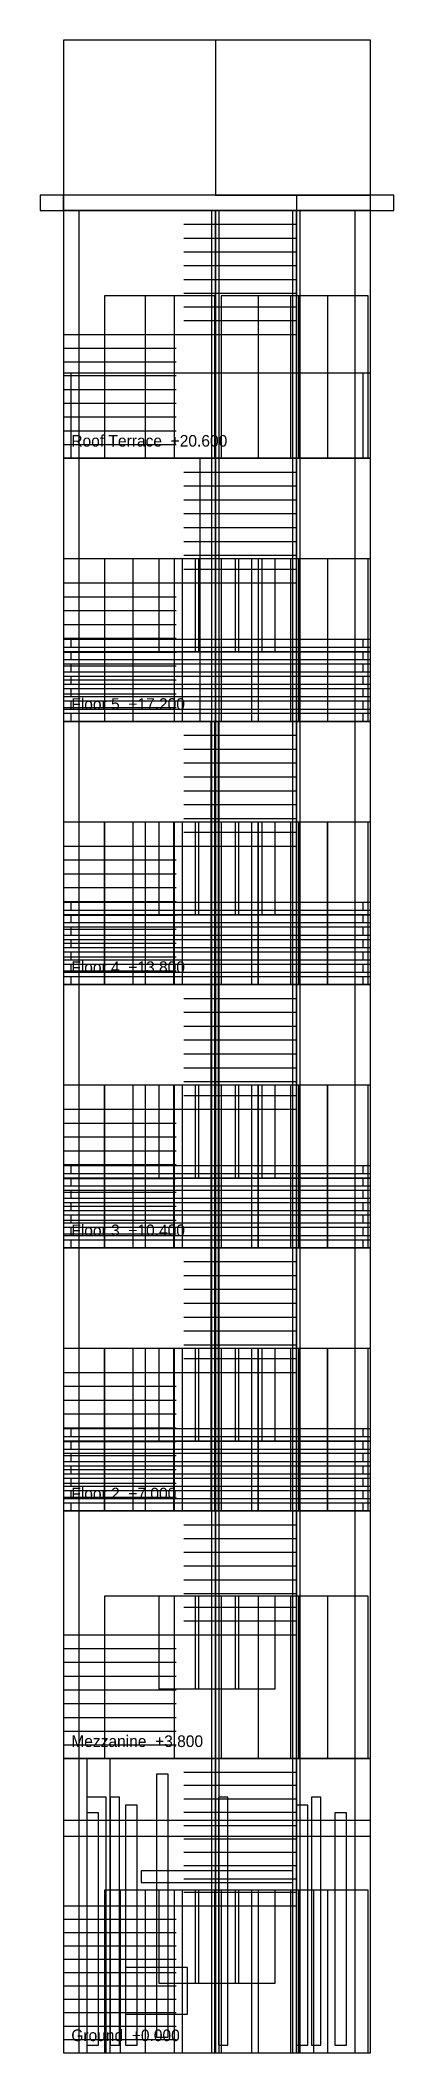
# Model space of a CAD drawing. Header units: millimetres. Extents: x -300 to 4260, y 0 to 26000.
import ezdxf

# ---------------------------------------------------------------- set-up
doc = ezdxf.new("R2010")
doc.units = ezdxf.units.MM
for name, color, linetype in [('DIMS', 8, 'Continuous'), ('DOORS', 1, 'Continuous'), ('ELEV', 7, 'Continuous'), ('LEVELS', 8, 'Continuous'), ('STAIRS', 3, 'Continuous'), ('TEXT', 2, 'Continuous'), ('WINDOWS', 5, 'Continuous')]:
    doc.layers.add(name, color=color, linetype=linetype)

msp = doc.modelspace()

# ---------------------------------------------------------------- linework, layer by layer
at = {"layer": 'DIMS'}
msp.add_line((0, 0), (3960, 0), dxfattribs=at)
at = {"layer": 'DOORS'}
for points in [[(530, 20600), (1430, 20600), (1430, 22700), (530, 22700)], [(530, 20600), (1430, 20600), (1430, 22700), (530, 22700)], [(1052, 20600), (1952, 20600), (1952, 22700), (1052, 22700)], [(2032, 20600), (2932, 20600), (2932, 22700), (2032, 22700)], [(2510, 20600), (3410, 20600), (3410, 22700), (2510, 22700)], [(3032, 20600), (3932, 20600), (3932, 22700), (3032, 22700)], [(3032, 20600), (3932, 20600), (3932, 22700), (3032, 22700)], [(0, 17200), (900, 17200), (900, 19300), (0, 19300)], [(530, 17200), (1430, 17200), (1430, 19300), (530, 19300)], [(530, 17200), (1430, 17200), (1430, 19300), (530, 19300)], [(530, 17200), (1430, 17200), (1430, 19300), (530, 19300)], [(530, 17200), (1430, 17200), (1430, 19300), (530, 19300)], [(1530, 17200), (2430, 17200), (2430, 19300), (1530, 19300)], [(2032, 17200), (2932, 17200), (2932, 19300), (2032, 19300)], [(2510, 17200), (3410, 17200), (3410, 19300), (2510, 19300)], [(3032, 17200), (3932, 17200), (3932, 19300), (3032, 19300)], [(0, 13800), (900, 13800), (900, 15900), (0, 15900)], [(525, 13800), (1425, 13800), (1425, 15900), (525, 15900)], [(525, 13800), (1425, 13800), (1425, 15900), (525, 15900)], [(530, 13800), (1430, 13800), (1430, 15900), (530, 15900)], [(530, 13800), (1430, 13800), (1430, 15900), (530, 15900)], [(1052, 13800), (1952, 13800), (1952, 15900), (1052, 15900)], [(1530, 13800), (2430, 13800), (2430, 15900), (1530, 15900)], [(2032, 13800), (2932, 13800), (2932, 15900), (2032, 15900)], [(2505, 13800), (3405, 13800), (3405, 15900), (2505, 15900)], [(2505, 13800), (3405, 13800), (3405, 15900), (2505, 15900)], [(2510, 13800), (3410, 13800), (3410, 15900), (2510, 15900)], [(3032, 13800), (3932, 13800), (3932, 15900), (3032, 15900)], [(3032, 13800), (3932, 13800), (3932, 15900), (3032, 15900)], [(0, 10400), (900, 10400), (900, 12500), (0, 12500)], [(525, 10400), (1425, 10400), (1425, 12500), (525, 12500)], [(525, 10400), (1425, 10400), (1425, 12500), (525, 12500)], [(530, 10400), (1430, 10400), (1430, 12500), (530, 12500)], [(530, 10400), (1430, 10400), (1430, 12500), (530, 12500)], [(1052, 10400), (1952, 10400), (1952, 12500), (1052, 12500)], [(1530, 10400), (2430, 10400), (2430, 12500), (1530, 12500)], [(2032, 10400), (2932, 10400), (2932, 12500), (2032, 12500)], [(2505, 10400), (3405, 10400), (3405, 12500), (2505, 12500)], [(2505, 10400), (3405, 10400), (3405, 12500), (2505, 12500)], [(2510, 10400), (3410, 10400), (3410, 12500), (2510, 12500)], [(3032, 10400), (3932, 10400), (3932, 12500), (3032, 12500)], [(3032, 10400), (3932, 10400), (3932, 12500), (3032, 12500)], [(0, 7000), (900, 7000), (900, 9100), (0, 9100)], [(525, 7000), (1425, 7000), (1425, 9100), (525, 9100)], [(525, 7000), (1425, 7000), (1425, 9100), (525, 9100)], [(530, 7000), (1430, 7000), (1430, 9100), (530, 9100)], [(530, 7000), (1430, 7000), (1430, 9100), (530, 9100)], [(1052, 7000), (1952, 7000), (1952, 9100), (1052, 9100)], [(1530, 7000), (2430, 7000), (2430, 9100), (1530, 9100)], [(2032, 7000), (2932, 7000), (2932, 9100), (2032, 9100)], [(2505, 7000), (3405, 7000), (3405, 9100), (2505, 9100)], [(2505, 7000), (3405, 7000), (3405, 9100), (2505, 9100)], [(2510, 7000), (3410, 7000), (3410, 9100), (2510, 9100)], [(3032, 7000), (3932, 7000), (3932, 9100), (3032, 9100)], [(3032, 7000), (3932, 7000), (3932, 9100), (3032, 9100)], [(530, 3800), (1430, 3800), (1430, 5900), (530, 5900)], [(530, 3800), (1430, 3800), (1430, 5900), (530, 5900)], [(2032, 3800), (2932, 3800), (2932, 5900), (2032, 5900)], [(2510, 3800), (3410, 3800), (3410, 5900), (2510, 5900)], [(3032, 3800), (3932, 3800), (3932, 5900), (3032, 5900)], [(530, 0), (1430, 0), (1430, 2100), (530, 2100)], [(530, 0), (1430, 0), (1430, 2100), (530, 2100)], [(730, 0), (3230, 0), (3230, 2100), (730, 2100)], [(1052, 0), (1952, 0), (1952, 2100), (1052, 2100)], [(1530, 0), (2430, 0), (2430, 2100), (1530, 2100)], [(1530, 0), (2430, 0), (2430, 2100), (1530, 2100)], [(2032, 0), (2932, 0), (2932, 2100), (2032, 2100)], [(2510, 0), (3410, 0), (3410, 2100), (2510, 2100)], [(3032, 0), (3932, 0), (3932, 2100), (3032, 2100)], [(3032, 0), (3932, 0), (3932, 2100), (3032, 2100)]]:
    msp.add_lwpolyline(points, close=True, dxfattribs=at)
at = {"layer": 'ELEV'}
for points in [[(0, 0), (3960, 0), (3960, 26000), (0, 26000)], [(1960, 24000), (3960, 24000), (3960, 26000), (1960, 26000)], [(-300, 23800), (4260, 23800), (4260, 24000), (-300, 24000)], [(-300, 23800), (0, 23800), (0, 24000), (-300, 24000)], [(-300, 23800), (4260, 23800), (4260, 24000), (-300, 24000)], [(3005, 23800), (4260, 23800), (4260, 24000), (3005, 24000)], [(0, 20600), (3960, 20600), (3960, 23800), (0, 23800)], [(0, 20600), (200, 20600), (200, 23800), (0, 23800)], [(0, 20600), (1960, 20600), (1960, 23800), (0, 23800)], [(0, 20600), (200, 20600), (200, 23800), (0, 23800)], [(0, 20600), (1960, 20600), (1960, 23800), (0, 23800)], [(0, 20600), (200, 20600), (200, 23800), (0, 23800)], [(0, 20600), (3005, 20600), (3005, 23800), (0, 23800)], [(0, 20600), (200, 20600), (200, 23800), (0, 23800)], [(0, 20600), (3960, 20600), (3960, 23800), (0, 23800)], [(1910, 20600), (2010, 20600), (2010, 23800), (1910, 23800)], [(1960, 20600), (3960, 20600), (3960, 23800), (1960, 23800)], [(1960, 20600), (3005, 20600), (3005, 23800), (1960, 23800)], [(2955, 20600), (3055, 20600), (3055, 23800), (2955, 23800)], [(3005, 20600), (3960, 20600), (3960, 23800), (3005, 23800)], [(3005, 20600), (3960, 20600), (3960, 23800), (3005, 23800)], [(3760, 20600), (3960, 20600), (3960, 23800), (3760, 23800)], [(3760, 20600), (3960, 20600), (3960, 23800), (3760, 23800)], [(3760, 20600), (3960, 20600), (3960, 23800), (3760, 23800)], [(3760, 20600), (3960, 20600), (3960, 23800), (3760, 23800)], [(0, 20600), (3960, 20600), (3960, 21700), (0, 21700)], [(0, 20600), (100, 20600), (100, 21700), (0, 21700)], [(0, 20600), (3960, 20600), (3960, 21700), (0, 21700)], [(0, 20600), (100, 20600), (100, 21700), (0, 21700)], [(3860, 20600), (3960, 20600), (3960, 21700), (3860, 21700)], [(3860, 20600), (3960, 20600), (3960, 21700), (3860, 21700)], [(0, 17200), (3960, 17200), (3960, 20600), (0, 20600)], [(0, 17200), (200, 17200), (200, 20600), (0, 20600)], [(0, 17200), (3960, 17200), (3960, 20600), (0, 20600)], [(0, 17200), (200, 17200), (200, 20600), (0, 20600)], [(0, 17200), (1960, 17200), (1960, 20600), (0, 20600)], [(0, 17200), (200, 17200), (200, 20600), (0, 20600)], [(0, 17200), (1960, 17200), (1960, 20600), (0, 20600)], [(0, 17200), (200, 17200), (200, 20600), (0, 20600)], [(0, 17200), (1960, 17200), (1960, 20600), (0, 20600)], [(0, 17200), (200, 17200), (200, 20600), (0, 20600)], [(0, 17200), (1960, 17200), (1960, 20600), (0, 20600)], [(0, 17200), (200, 17200), (200, 20600), (0, 20600)], [(0, 17200), (3960, 17200), (3960, 20600), (0, 20600)], [(0, 17200), (200, 17200), (200, 20600), (0, 20600)], [(0, 17200), (3960, 17200), (3960, 20600), (0, 20600)], [(1760, 17200), (1960, 17200), (1960, 20600), (1760, 20600)], [(1910, 17200), (2010, 17200), (2010, 20600), (1910, 20600)], [(1910, 17200), (2010, 17200), (2010, 20600), (1910, 20600)], [(1960, 17200), (3960, 17200), (3960, 20600), (1960, 20600)], [(1960, 17200), (3005, 17200), (3005, 20600), (1960, 20600)], [(1960, 17200), (3005, 17200), (3005, 20600), (1960, 20600)], [(1960, 17200), (3960, 17200), (3960, 20600), (1960, 20600)], [(1960, 17200), (3960, 17200), (3960, 20600), (1960, 20600)], [(2955, 17200), (3055, 17200), (3055, 20600), (2955, 20600)], [(3005, 17200), (3960, 17200), (3960, 20600), (3005, 20600)], [(3005, 17200), (3960, 17200), (3960, 20600), (3005, 20600)], [(3760, 17200), (3960, 17200), (3960, 20600), (3760, 20600)], [(3760, 17200), (3960, 17200), (3960, 20600), (3760, 20600)], [(3760, 17200), (3960, 17200), (3960, 20600), (3760, 20600)], [(3760, 17200), (3960, 17200), (3960, 20600), (3760, 20600)], [(3760, 17200), (3960, 17200), (3960, 20600), (3760, 20600)], [(3760, 17200), (3960, 17200), (3960, 20600), (3760, 20600)], [(3760, 17200), (3960, 17200), (3960, 20600), (3760, 20600)], [(0, 18160), (3960, 18160), (3960, 18260), (0, 18260)], [(0, 18160), (100, 18160), (100, 18260), (0, 18260)], [(3860, 18160), (3960, 18160), (3960, 18260), (3860, 18260)], [(0, 18000), (3960, 18000), (3960, 18100), (0, 18100)], [(0, 18000), (100, 18000), (100, 18100), (0, 18100)], [(0, 17840), (3960, 17840), (3960, 17940), (0, 17940)], [(0, 17840), (100, 17840), (100, 17940), (0, 17940)], [(3860, 18000), (3960, 18000), (3960, 18100), (3860, 18100)], [(3860, 17840), (3960, 17840), (3960, 17940), (3860, 17940)], [(0, 17680), (3960, 17680), (3960, 17780), (0, 17780)], [(0, 17680), (100, 17680), (100, 17780), (0, 17780)], [(3860, 17680), (3960, 17680), (3960, 17780), (3860, 17780)], [(0, 17520), (3960, 17520), (3960, 17620), (0, 17620)], [(0, 17520), (100, 17520), (100, 17620), (0, 17620)], [(0, 17360), (3960, 17360), (3960, 17460), (0, 17460)], [(0, 17360), (100, 17360), (100, 17460), (0, 17460)], [(3860, 17520), (3960, 17520), (3960, 17620), (3860, 17620)], [(3860, 17360), (3960, 17360), (3960, 17460), (3860, 17460)], [(0, 17200), (3960, 17200), (3960, 17300), (0, 17300)], [(0, 17200), (100, 17200), (100, 17300), (0, 17300)], [(0, 13800), (3960, 13800), (3960, 17200), (0, 17200)], [(0, 13800), (200, 13800), (200, 17200), (0, 17200)], [(0, 13800), (3960, 13800), (3960, 17200), (0, 17200)], [(0, 13800), (200, 13800), (200, 17200), (0, 17200)], [(0, 13800), (1960, 13800), (1960, 17200), (0, 17200)], [(0, 13800), (200, 13800), (200, 17200), (0, 17200)], [(0, 13800), (1960, 13800), (1960, 17200), (0, 17200)], [(0, 13800), (200, 13800), (200, 17200), (0, 17200)], [(0, 13800), (3005, 13800), (3005, 17200), (0, 17200)], [(0, 13800), (200, 13800), (200, 17200), (0, 17200)], [(0, 13800), (1950, 13800), (1950, 17200), (0, 17200)], [(0, 13800), (200, 13800), (200, 17200), (0, 17200)], [(0, 13800), (1950, 13800), (1950, 17200), (0, 17200)], [(0, 13800), (200, 13800), (200, 17200), (0, 17200)], [(0, 13800), (3960, 13800), (3960, 17200), (0, 17200)], [(0, 13800), (200, 13800), (200, 17200), (0, 17200)], [(0, 13800), (3960, 13800), (3960, 17200), (0, 17200)], [(1900, 13800), (2000, 13800), (2000, 17200), (1900, 17200)], [(1910, 13800), (2010, 13800), (2010, 17200), (1910, 17200)], [(1950, 13800), (3960, 13800), (3960, 17200), (1950, 17200)], [(1950, 13800), (3960, 13800), (3960, 17200), (1950, 17200)], [(1960, 13800), (3960, 13800), (3960, 17200), (1960, 17200)], [(1960, 13800), (3005, 13800), (3005, 17200), (1960, 17200)], [(2955, 13800), (3055, 13800), (3055, 17200), (2955, 17200)], [(3005, 13800), (3960, 13800), (3960, 17200), (3005, 17200)], [(3005, 13800), (3960, 13800), (3960, 17200), (3005, 17200)], [(3760, 13800), (3960, 13800), (3960, 17200), (3760, 17200)], [(3760, 13800), (3960, 13800), (3960, 17200), (3760, 17200)], [(3760, 13800), (3960, 13800), (3960, 17200), (3760, 17200)], [(3760, 13800), (3960, 13800), (3960, 17200), (3760, 17200)], [(3760, 13800), (3960, 13800), (3960, 17200), (3760, 17200)], [(3760, 13800), (3960, 13800), (3960, 17200), (3760, 17200)], [(3760, 13800), (3960, 13800), (3960, 17200), (3760, 17200)], [(3760, 13800), (3960, 13800), (3960, 17200), (3760, 17200)], [(3860, 17200), (3960, 17200), (3960, 17300), (3860, 17300)], [(0, 14760), (3960, 14760), (3960, 14860), (0, 14860)], [(0, 14760), (100, 14760), (100, 14860), (0, 14860)], [(3860, 14760), (3960, 14760), (3960, 14860), (3860, 14860)], [(0, 14600), (3960, 14600), (3960, 14700), (0, 14700)], [(0, 14600), (100, 14600), (100, 14700), (0, 14700)], [(3860, 14600), (3960, 14600), (3960, 14700), (3860, 14700)], [(0, 14440), (3960, 14440), (3960, 14540), (0, 14540)], [(0, 14440), (100, 14440), (100, 14540), (0, 14540)], [(0, 14280), (3960, 14280), (3960, 14380), (0, 14380)], [(0, 14280), (100, 14280), (100, 14380), (0, 14380)], [(3860, 14440), (3960, 14440), (3960, 14540), (3860, 14540)], [(3860, 14280), (3960, 14280), (3960, 14380), (3860, 14380)], [(0, 14120), (3960, 14120), (3960, 14220), (0, 14220)], [(0, 14120), (100, 14120), (100, 14220), (0, 14220)], [(0, 13960), (3960, 13960), (3960, 14060), (0, 14060)], [(0, 13960), (100, 13960), (100, 14060), (0, 14060)], [(3860, 14120), (3960, 14120), (3960, 14220), (3860, 14220)], [(3860, 13960), (3960, 13960), (3960, 14060), (3860, 14060)], [(0, 13800), (3960, 13800), (3960, 13900), (0, 13900)], [(0, 13800), (100, 13800), (100, 13900), (0, 13900)], [(0, 10400), (3960, 10400), (3960, 13800), (0, 13800)], [(0, 10400), (200, 10400), (200, 13800), (0, 13800)], [(0, 10400), (3960, 10400), (3960, 13800), (0, 13800)], [(0, 10400), (200, 10400), (200, 13800), (0, 13800)], [(0, 10400), (1960, 10400), (1960, 13800), (0, 13800)], [(0, 10400), (200, 10400), (200, 13800), (0, 13800)], [(0, 10400), (1960, 10400), (1960, 13800), (0, 13800)], [(0, 10400), (200, 10400), (200, 13800), (0, 13800)], [(0, 10400), (3005, 10400), (3005, 13800), (0, 13800)], [(0, 10400), (200, 10400), (200, 13800), (0, 13800)], [(0, 10400), (1950, 10400), (1950, 13800), (0, 13800)], [(0, 10400), (200, 10400), (200, 13800), (0, 13800)], [(0, 10400), (1950, 10400), (1950, 13800), (0, 13800)], [(0, 10400), (200, 10400), (200, 13800), (0, 13800)], [(0, 10400), (3960, 10400), (3960, 13800), (0, 13800)], [(0, 10400), (200, 10400), (200, 13800), (0, 13800)], [(0, 10400), (3960, 10400), (3960, 13800), (0, 13800)], [(1900, 10400), (2000, 10400), (2000, 13800), (1900, 13800)], [(1910, 10400), (2010, 10400), (2010, 13800), (1910, 13800)], [(1950, 10400), (3960, 10400), (3960, 13800), (1950, 13800)], [(1950, 10400), (3960, 10400), (3960, 13800), (1950, 13800)], [(1960, 10400), (3960, 10400), (3960, 13800), (1960, 13800)], [(1960, 10400), (3005, 10400), (3005, 13800), (1960, 13800)], [(2955, 10400), (3055, 10400), (3055, 13800), (2955, 13800)], [(3005, 10400), (3960, 10400), (3960, 13800), (3005, 13800)], [(3005, 10400), (3960, 10400), (3960, 13800), (3005, 13800)], [(3760, 10400), (3960, 10400), (3960, 13800), (3760, 13800)], [(3760, 10400), (3960, 10400), (3960, 13800), (3760, 13800)], [(3760, 10400), (3960, 10400), (3960, 13800), (3760, 13800)], [(3760, 10400), (3960, 10400), (3960, 13800), (3760, 13800)], [(3760, 10400), (3960, 10400), (3960, 13800), (3760, 13800)], [(3760, 10400), (3960, 10400), (3960, 13800), (3760, 13800)], [(3760, 10400), (3960, 10400), (3960, 13800), (3760, 13800)], [(3760, 10400), (3960, 10400), (3960, 13800), (3760, 13800)], [(3860, 13800), (3960, 13800), (3960, 13900), (3860, 13900)], [(0, 11360), (3960, 11360), (3960, 11460), (0, 11460)], [(0, 11360), (100, 11360), (100, 11460), (0, 11460)], [(3860, 11360), (3960, 11360), (3960, 11460), (3860, 11460)], [(0, 11200), (3960, 11200), (3960, 11300), (0, 11300)], [(0, 11200), (100, 11200), (100, 11300), (0, 11300)], [(3860, 11200), (3960, 11200), (3960, 11300), (3860, 11300)], [(0, 11040), (3960, 11040), (3960, 11140), (0, 11140)], [(0, 11040), (100, 11040), (100, 11140), (0, 11140)], [(0, 10880), (3960, 10880), (3960, 10980), (0, 10980)], [(0, 10880), (100, 10880), (100, 10980), (0, 10980)], [(3860, 11040), (3960, 11040), (3960, 11140), (3860, 11140)], [(3860, 10880), (3960, 10880), (3960, 10980), (3860, 10980)], [(0, 10720), (3960, 10720), (3960, 10820), (0, 10820)], [(0, 10720), (100, 10720), (100, 10820), (0, 10820)], [(0, 10560), (3960, 10560), (3960, 10660), (0, 10660)], [(0, 10560), (100, 10560), (100, 10660), (0, 10660)], [(3860, 10720), (3960, 10720), (3960, 10820), (3860, 10820)], [(3860, 10560), (3960, 10560), (3960, 10660), (3860, 10660)], [(0, 10400), (3960, 10400), (3960, 10500), (0, 10500)], [(0, 10400), (100, 10400), (100, 10500), (0, 10500)], [(0, 7000), (3960, 7000), (3960, 10400), (0, 10400)], [(0, 7000), (200, 7000), (200, 10400), (0, 10400)], [(0, 7000), (3960, 7000), (3960, 10400), (0, 10400)], [(0, 7000), (200, 7000), (200, 10400), (0, 10400)], [(0, 7000), (1960, 7000), (1960, 10400), (0, 10400)], [(0, 7000), (200, 7000), (200, 10400), (0, 10400)], [(0, 7000), (1960, 7000), (1960, 10400), (0, 10400)], [(0, 7000), (200, 7000), (200, 10400), (0, 10400)], [(0, 7000), (3005, 7000), (3005, 10400), (0, 10400)], [(0, 7000), (200, 7000), (200, 10400), (0, 10400)], [(0, 7000), (1950, 7000), (1950, 10400), (0, 10400)], [(0, 7000), (200, 7000), (200, 10400), (0, 10400)], [(0, 7000), (1950, 7000), (1950, 10400), (0, 10400)], [(0, 7000), (200, 7000), (200, 10400), (0, 10400)], [(0, 7000), (3960, 7000), (3960, 10400), (0, 10400)], [(0, 7000), (200, 7000), (200, 10400), (0, 10400)], [(0, 7000), (3960, 7000), (3960, 10400), (0, 10400)], [(1900, 7000), (2000, 7000), (2000, 10400), (1900, 10400)], [(1910, 7000), (2010, 7000), (2010, 10400), (1910, 10400)], [(1950, 7000), (3960, 7000), (3960, 10400), (1950, 10400)], [(1950, 7000), (3960, 7000), (3960, 10400), (1950, 10400)], [(1960, 7000), (3960, 7000), (3960, 10400), (1960, 10400)], [(1960, 7000), (3005, 7000), (3005, 10400), (1960, 10400)], [(2955, 7000), (3055, 7000), (3055, 10400), (2955, 10400)], [(3005, 7000), (3960, 7000), (3960, 10400), (3005, 10400)], [(3005, 7000), (3960, 7000), (3960, 10400), (3005, 10400)], [(3760, 7000), (3960, 7000), (3960, 10400), (3760, 10400)], [(3760, 7000), (3960, 7000), (3960, 10400), (3760, 10400)], [(3760, 7000), (3960, 7000), (3960, 10400), (3760, 10400)], [(3760, 7000), (3960, 7000), (3960, 10400), (3760, 10400)], [(3760, 7000), (3960, 7000), (3960, 10400), (3760, 10400)], [(3760, 7000), (3960, 7000), (3960, 10400), (3760, 10400)], [(3760, 7000), (3960, 7000), (3960, 10400), (3760, 10400)], [(3760, 7000), (3960, 7000), (3960, 10400), (3760, 10400)], [(3860, 10400), (3960, 10400), (3960, 10500), (3860, 10500)], [(0, 7960), (3960, 7960), (3960, 8060), (0, 8060)], [(0, 7960), (100, 7960), (100, 8060), (0, 8060)], [(3860, 7960), (3960, 7960), (3960, 8060), (3860, 8060)], [(0, 7800), (3960, 7800), (3960, 7900), (0, 7900)], [(0, 7800), (100, 7800), (100, 7900), (0, 7900)], [(3860, 7800), (3960, 7800), (3960, 7900), (3860, 7900)], [(0, 7640), (3960, 7640), (3960, 7740), (0, 7740)], [(0, 7640), (100, 7640), (100, 7740), (0, 7740)], [(0, 7480), (3960, 7480), (3960, 7580), (0, 7580)], [(0, 7480), (100, 7480), (100, 7580), (0, 7580)], [(3860, 7640), (3960, 7640), (3960, 7740), (3860, 7740)], [(3860, 7480), (3960, 7480), (3960, 7580), (3860, 7580)], [(0, 7320), (3960, 7320), (3960, 7420), (0, 7420)], [(0, 7320), (100, 7320), (100, 7420), (0, 7420)], [(3860, 7320), (3960, 7320), (3960, 7420), (3860, 7420)], [(0, 7160), (3960, 7160), (3960, 7260), (0, 7260)], [(0, 7160), (100, 7160), (100, 7260), (0, 7260)], [(0, 7000), (3960, 7000), (3960, 7100), (0, 7100)], [(0, 7000), (100, 7000), (100, 7100), (0, 7100)], [(3860, 7160), (3960, 7160), (3960, 7260), (3860, 7260)], [(3860, 7000), (3960, 7000), (3960, 7100), (3860, 7100)], [(0, 3800), (3960, 3800), (3960, 7000), (0, 7000)], [(0, 3800), (200, 3800), (200, 7000), (0, 7000)], [(0, 3800), (1960, 3800), (1960, 7000), (0, 7000)], [(0, 3800), (200, 3800), (200, 7000), (0, 7000)], [(0, 3800), (1960, 3800), (1960, 7000), (0, 7000)], [(0, 3800), (200, 3800), (200, 7000), (0, 7000)], [(0, 3800), (3005, 3800), (3005, 7000), (0, 7000)], [(1910, 3800), (2010, 3800), (2010, 7000), (1910, 7000)], [(1960, 3800), (3960, 3800), (3960, 7000), (1960, 7000)], [(1960, 3800), (3005, 3800), (3005, 7000), (1960, 7000)], [(2955, 3800), (3055, 3800), (3055, 7000), (2955, 7000)], [(3005, 3800), (3960, 3800), (3960, 7000), (3005, 7000)], [(3005, 3800), (3960, 3800), (3960, 7000), (3005, 7000)], [(3760, 3800), (3960, 3800), (3960, 7000), (3760, 7000)], [(3760, 3800), (3960, 3800), (3960, 7000), (3760, 7000)], [(3760, 3800), (3960, 3800), (3960, 7000), (3760, 7000)], [(0, 0), (3960, 0), (3960, 3800), (0, 3800)], [(0, 0), (200, 0), (200, 3800), (0, 3800)], [(0, 0), (3960, 0), (3960, 3800), (0, 3800)], [(0, 0), (200, 0), (200, 3800), (0, 3800)], [(0, 0), (1960, 0), (1960, 3800), (0, 3800)], [(0, 0), (200, 0), (200, 3800), (0, 3800)], [(0, 0), (1960, 0), (1960, 3800), (0, 3800)], [(0, 0), (200, 0), (200, 3800), (0, 3800)], [(0, 0), (3005, 0), (3005, 3800), (0, 3800)], [(0, 0), (200, 0), (200, 3800), (0, 3800)], [(0, 0), (3960, 0), (3960, 3800), (0, 3800)], [(0, 0), (200, 0), (200, 3800), (0, 3800)], [(0, 0), (3960, 0), (3960, 3800), (0, 3800)], [(300, 0), (600, 0), (600, 3800), (300, 3800)], [(1910, 0), (2010, 0), (2010, 3800), (1910, 3800)], [(1960, 0), (3960, 0), (3960, 3800), (1960, 3800)], [(1960, 0), (3005, 0), (3005, 3800), (1960, 3800)], [(2955, 0), (3055, 0), (3055, 3800), (2955, 3800)], [(3005, 0), (3960, 0), (3960, 3800), (3005, 3800)], [(3005, 0), (3960, 0), (3960, 3800), (3005, 3800)], [(3760, 0), (3960, 0), (3960, 3800), (3760, 3800)], [(3760, 0), (3960, 0), (3960, 3800), (3760, 3800)], [(3760, 0), (3960, 0), (3960, 3800), (3760, 3800)], [(3760, 0), (3960, 0), (3960, 3800), (3760, 3800)], [(3760, 0), (3960, 0), (3960, 3800), (3760, 3800)], [(3760, 0), (3960, 0), (3960, 3800), (3760, 3800)], [(1200, 200), (1350, 200), (1350, 3600), (1200, 3600)], [(300, 0), (550, 0), (550, 3300), (300, 3300)], [(300, 0), (550, 0), (550, 3300), (300, 3300)], [(300, 0), (550, 0), (550, 3300), (300, 3300)], [(600, 100), (720, 100), (720, 3300), (600, 3300)], [(600, 100), (720, 100), (720, 3300), (600, 3300)], [(600, 100), (720, 100), (720, 3300), (600, 3300)], [(800, 100), (950, 100), (950, 3200), (800, 3200)], [(2000, 100), (2120, 100), (2120, 3300), (2000, 3300)], [(2000, 100), (2120, 100), (2120, 3300), (2000, 3300)], [(2000, 100), (2120, 100), (2120, 3300), (2000, 3300)], [(3000, 100), (3150, 100), (3150, 3200), (3000, 3200)], [(3200, 100), (3320, 100), (3320, 3300), (3200, 3300)], [(3200, 100), (3320, 100), (3320, 3300), (3200, 3300)], [(3200, 100), (3320, 100), (3320, 3300), (3200, 3300)], [(0, 2800), (3960, 2800), (3960, 3000), (0, 3000)], [(300, 100), (450, 100), (450, 3100), (300, 3100)], [(3500, 100), (3650, 100), (3650, 3100), (3500, 3100)], [(1000, 2200), (2960, 2200), (2960, 2350), (1000, 2350)], [(800, 500), (1600, 500), (1600, 1100), (800, 1100)]]:
    msp.add_lwpolyline(points, close=True, dxfattribs=at)
at = {"layer": 'LEVELS'}
for p, q in [((0, 20600), (3960, 20600)), ((0, 17200), (3960, 17200)), ((0, 13800), (3960, 13800)), ((0, 10400), (3960, 10400)), ((0, 7000), (3960, 7000)), ((0, 3800), (3960, 3800)), ((0, 0), (3960, 0))]:
    msp.add_line(p, q, dxfattribs=at)
at = {"layer": 'STAIRS'}
for p, q in [((1552, 23800), (3005, 23800)), ((1552, 23622), (3005, 23622)), ((1552, 23444), (3005, 23444)), ((1552, 23267), (3005, 23267)), ((1552, 23089), (3005, 23089)), ((1552, 22911), (3005, 22911)), ((1552, 22733), (3005, 22733)), ((1552, 22556), (3005, 22556)), ((1552, 22378), (3005, 22378)), ((0, 22200), (3005, 22200)), ((0, 22022), (1452, 22022)), ((0, 21844), (1452, 21844)), ((0, 21667), (1452, 21667)), ((0, 21489), (1452, 21489)), ((0, 21311), (1452, 21311)), ((0, 21133), (1452, 21133)), ((0, 20956), (1452, 20956)), ((0, 20778), (1452, 20778)), ((1552, 20600), (3005, 20600)), ((1552, 20421), (3005, 20421)), ((1552, 20242), (3005, 20242)), ((1552, 20063), (3005, 20063)), ((1552, 19884), (3005, 19884)), ((1552, 19705), (3005, 19705)), ((1552, 19526), (3005, 19526)), ((1552, 19347), (3005, 19347)), ((0, 18989), (3005, 18989)), ((1552, 19168), (3005, 19168)), ((0, 18811), (1452, 18811)), ((0, 18632), (1452, 18632)), ((0, 18453), (1452, 18453)), ((0, 18274), (1452, 18274)), ((0, 18095), (1452, 18095)), ((0, 17916), (1452, 17916)), ((0, 17737), (1452, 17737)), ((0, 17558), (1452, 17558)), ((0, 17379), (1452, 17379)), ((1552, 17200), (3005, 17200)), ((1552, 17021), (3005, 17021)), ((1552, 16842), (3005, 16842)), ((1552, 16663), (3005, 16663)), ((1552, 16484), (3005, 16484)), ((1552, 16305), (3005, 16305)), ((1552, 16126), (3005, 16126)), ((1552, 15947), (3005, 15947)), ((1552, 15768), (3005, 15768)), ((0, 15589), (3005, 15589)), ((0, 15411), (1452, 15411)), ((0, 15232), (1452, 15232)), ((0, 15053), (1452, 15053)), ((0, 14874), (1452, 14874)), ((0, 14695), (1452, 14695)), ((0, 14516), (1452, 14516)), ((0, 14337), (1452, 14337)), ((0, 14158), (1452, 14158)), ((0, 13979), (1452, 13979)), ((1552, 13800), (3005, 13800)), ((1552, 13621), (3005, 13621)), ((1552, 13442), (3005, 13442)), ((1552, 13263), (3005, 13263)), ((1552, 13084), (3005, 13084)), ((1552, 12905), (3005, 12905)), ((1552, 12726), (3005, 12726)), ((1552, 12547), (3005, 12547)), ((1552, 12368), (3005, 12368)), ((0, 12189), (3005, 12189)), ((0, 12011), (1452, 12011)), ((0, 11832), (1452, 11832)), ((0, 11653), (1452, 11653)), ((0, 11474), (1452, 11474)), ((0, 11295), (1452, 11295)), ((0, 11116), (1452, 11116)), ((0, 10937), (1452, 10937)), ((0, 10758), (1452, 10758)), ((0, 10579), (1452, 10579)), ((1552, 10400), (3005, 10400)), ((1552, 10221), (3005, 10221)), ((1552, 10042), (3005, 10042)), ((1552, 9863), (3005, 9863)), ((1552, 9684), (3005, 9684)), ((1552, 9505), (3005, 9505)), ((1552, 9326), (3005, 9326)), ((1552, 9147), (3005, 9147)), ((1552, 8968), (3005, 8968)), ((0, 8789), (3005, 8789)), ((0, 8611), (1452, 8611)), ((0, 8432), (1452, 8432)), ((0, 8253), (1452, 8253)), ((0, 8074), (1452, 8074)), ((0, 7895), (1452, 7895)), ((0, 7716), (1452, 7716)), ((0, 7537), (1452, 7537)), ((0, 7358), (1452, 7358)), ((0, 7179), (1452, 7179)), ((1552, 7000), (3005, 7000)), ((1552, 6822), (3005, 6822)), ((1552, 6644), (3005, 6644)), ((1552, 6467), (3005, 6467)), ((1552, 6289), (3005, 6289)), ((1552, 6111), (3005, 6111)), ((1552, 5933), (3005, 5933)), ((1552, 5756), (3005, 5756)), ((1552, 5578), (3005, 5578)), ((0, 5400), (3005, 5400)), ((0, 5222), (1452, 5222)), ((0, 5044), (1452, 5044)), ((0, 4867), (1452, 4867)), ((0, 4689), (1452, 4689)), ((0, 4511), (1452, 4511)), ((0, 4333), (1452, 4333)), ((0, 4156), (1452, 4156)), ((0, 3978), (1452, 3978)), ((1552, 3800), (3005, 3800)), ((1552, 3627), (3005, 3627)), ((1552, 3455), (3005, 3455)), ((1552, 3282), (3005, 3282)), ((1552, 3109), (3005, 3109)), ((1552, 2936), (3005, 2936)), ((1552, 2764), (3005, 2764)), ((1552, 2591), (3005, 2591)), ((1552, 2418), (3005, 2418)), ((1552, 2245), (3005, 2245)), ((0, 1900), (3005, 1900)), ((1552, 2073), (3005, 2073)), ((0, 1727), (1452, 1727)), ((0, 1555), (1452, 1555)), ((0, 1382), (1452, 1382)), ((0, 1209), (1452, 1209)), ((0, 1036), (1452, 1036)), ((0, 864), (1452, 864)), ((0, 691), (1452, 691)), ((0, 518), (1452, 518)), ((0, 345), (1452, 345)), ((0, 173), (1452, 173))]:
    msp.add_line(p, q, dxfattribs=at)
at = {"layer": 'WINDOWS'}
for points in [[(1230, 18100), (2730, 18100), (2730, 19300), (1230, 19300)], [(1697, 18100), (1747, 18100), (1747, 19300), (1697, 19300)], [(2213, 18100), (2263, 18100), (2263, 19300), (2213, 19300)], [(2560, 18100), (3960, 18100), (3960, 19300), (2560, 19300)], [(1230, 14700), (2730, 14700), (2730, 15900), (1230, 15900)], [(1697, 14700), (1747, 14700), (1747, 15900), (1697, 15900)], [(2213, 14700), (2263, 14700), (2263, 15900), (2213, 15900)], [(2560, 14700), (3960, 14700), (3960, 15900), (2560, 15900)], [(1230, 11300), (2730, 11300), (2730, 12500), (1230, 12500)], [(1697, 11300), (1747, 11300), (1747, 12500), (1697, 12500)], [(2213, 11300), (2263, 11300), (2263, 12500), (2213, 12500)], [(2560, 11300), (3960, 11300), (3960, 12500), (2560, 12500)], [(1230, 7900), (2730, 7900), (2730, 9100), (1230, 9100)], [(1697, 7900), (1747, 7900), (1747, 9100), (1697, 9100)], [(2213, 7900), (2263, 7900), (2263, 9100), (2213, 9100)], [(2560, 7900), (3960, 7900), (3960, 9100), (2560, 9100)], [(1230, 4700), (2730, 4700), (2730, 5900), (1230, 5900)], [(1697, 4700), (1747, 4700), (1747, 5900), (1697, 5900)], [(2213, 4700), (2263, 4700), (2263, 5900), (2213, 5900)], [(1230, 900), (2730, 900), (2730, 2100), (1230, 2100)], [(1697, 900), (1747, 900), (1747, 2100), (1697, 2100)], [(2213, 900), (2263, 900), (2263, 2100), (2213, 2100)]]:
    msp.add_lwpolyline(points, close=True, dxfattribs=at)

# ---------------------------------------------------------------- texts
at = {"layer": 'TEXT'}
for s, p in [('Roof Terrace  +20.600', (100, 20750)), ('Floor 5  +17.200', (100, 17350)), ('Floor 4  +13.800', (100, 13950)), ('Floor 3  +10.400', (100, 10550)), ('Floor 2  +7.000', (100, 7150)), ('Mezzanine  +3.800', (100, 3950)), ('Ground  +0.000', (100, 150))]:
    msp.add_text(s, height=150, dxfattribs=at).set_placement(p)

doc.saveas('drawing.dxf')
